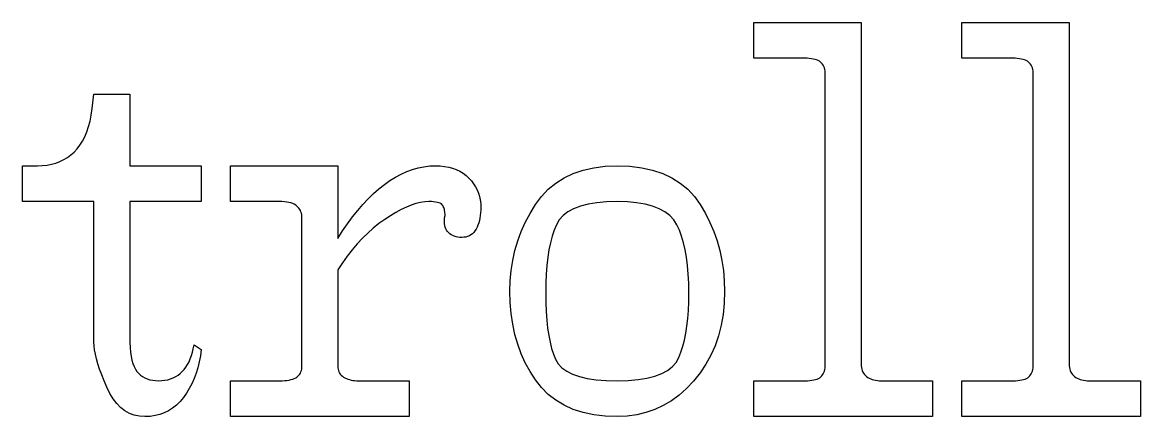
# Model space of a CAD drawing. Extents: x -210 to 210, y -160 to 160.
# Drawn here: x -154.62 to -144.86, y -129.42 to -125.98 of the extents above; entities that cross this region are included whole.
import ezdxf

# ---------------------------------------------------------------- set-up
doc = ezdxf.new("R2010")
doc.units = 0
doc.header["$MEASUREMENT"] = 0
doc.layers.get('0').update_dxf_attribs({"linetype": 'CONTINUOUS'})

msp = doc.modelspace()

# ---------------------------------------------------------------- linework, layer by layer
for points in [[(-148.006855, -125.980186), (-147.965801, -125.980186), (-147.965801, -125.980186), (-147.925244, -125.980186), (-147.925244, -125.980186), (-147.885059, -125.980186), (-147.885059, -125.980186), (-147.845313, -125.980186), (-147.845313, -125.980186), (-147.805977, -125.980186), (-147.805977, -125.980186), (-147.7671, -125.980186), (-147.7671, -125.980186), (-147.728574, -125.980186), (-147.728574, -125.980186), (-147.690488, -125.980186), (-147.690488, -125.980186), (-147.652822, -125.980186), (-147.652822, -125.980186), (-147.615713, -125.980186), (-147.615713, -125.980186), (-147.579355, -125.980186), (-147.579355, -125.980186), (-147.543506, -125.980186), (-147.543506, -125.980186), (-147.508408, -125.980186), (-147.508408, -125.980186), (-147.474004, -125.980186), (-147.474004, -125.980186), (-147.440195, -125.980186), (-147.440195, -125.980186), (-147.407051, -125.980186), (-147.407051, -125.980186), (-147.374551, -125.980186), (-147.374551, -125.980186), (-147.342783, -125.980186), (-147.342783, -125.980186), (-147.298809, -125.980186), (-147.298809, -125.980186), (-147.298809, -128.958691), (-147.298809, -128.958691), (-147.298213, -128.974512), (-147.298213, -128.974512), (-147.296445, -128.989443), (-147.296445, -128.989443), (-147.293447, -129.003438), (-147.293447, -129.003438), (-147.289189, -129.016553), (-147.289189, -129.016553), (-147.283809, -129.02877), (-147.283809, -129.02877), (-147.277148, -129.040059), (-147.277148, -129.040059), (-147.269277, -129.050479), (-147.269277, -129.050479), (-147.260244, -129.059951), (-147.260244, -129.059951), (-147.25, -129.068555), (-147.25, -129.068555), (-147.238818, -129.07624), (-147.238818, -129.07624), (-147.226855, -129.083008), (-147.226855, -129.083008), (-147.214238, -129.088896), (-147.214238, -129.088896), (-147.200791, -129.093857), (-147.200791, -129.093857), (-147.186699, -129.09792), (-147.186699, -129.09792), (-147.171885, -129.101094), (-147.171885, -129.101094), (-147.156377, -129.103359), (-147.156377, -129.103359), (-147.140088, -129.104717), (-147.140088, -129.104717), (-147.123057, -129.105166), (-147.123057, -129.105166), (-146.673809, -129.105166), (-146.673809, -129.105166), (-146.673809, -129.417656), (-146.673809, -129.417656), (-148.236318, -129.417656), (-148.236318, -129.417656), (-148.236318, -129.105166), (-148.236318, -129.105166), (-147.787109, -129.105166), (-147.787109, -129.105166), (-147.766172, -129.104746), (-147.766172, -129.104746), (-147.746641, -129.103496), (-147.746641, -129.103496), (-147.728506, -129.101377), (-147.728506, -129.101377), (-147.711904, -129.098418), (-147.711904, -129.098418), (-147.696719, -129.094619), (-147.696719, -129.094619), (-147.682998, -129.09), (-147.682998, -129.09), (-147.670654, -129.084482), (-147.670654, -129.084482), (-147.659775, -129.078184), (-147.659775, -129.078184), (-147.650391, -129.070996), (-147.650391, -129.070996), (-147.642197, -129.06291), (-147.642197, -129.06291), (-147.63501, -129.053857), (-147.63501, -129.053857), (-147.628721, -129.043857), (-147.628721, -129.043857), (-147.623418, -129.032891), (-147.623418, -129.032891), (-147.619082, -129.020977), (-147.619082, -129.020977), (-147.615713, -129.008057), (-147.615713, -129.008057), (-147.613291, -128.994199), (-147.613291, -128.994199), (-147.611816, -128.979385), (-147.611816, -128.979385), (-147.611318, -128.963564), (-147.611318, -128.963564), (-147.611318, -126.434277), (-147.611318, -126.434277), (-147.611885, -126.418486), (-147.611885, -126.418486), (-147.613408, -126.403643), (-147.613408, -126.403643), (-147.615986, -126.389785), (-147.615986, -126.389785), (-147.619561, -126.376885), (-147.619561, -126.376885), (-147.624131, -126.364951), (-147.624131, -126.364951), (-147.629756, -126.353994), (-147.629756, -126.353994), (-147.636475, -126.343984), (-147.636475, -126.343984), (-147.64415, -126.334932), (-147.64415, -126.334932), (-147.652822, -126.326855), (-147.652822, -126.326855), (-147.662773, -126.319678), (-147.662773, -126.319678), (-147.674082, -126.31334), (-147.674082, -126.31334), (-147.686768, -126.307861), (-147.686768, -126.307861), (-147.700801, -126.303223), (-147.700801, -126.303223), (-147.716318, -126.299424), (-147.716318, -126.299424), (-147.733154, -126.296475), (-147.733154, -126.296475), (-147.751406, -126.294355), (-147.751406, -126.294355), (-147.770996, -126.293096), (-147.770996, -126.293096), (-147.791992, -126.292676), (-147.791992, -126.292676), (-148.236318, -126.292676), (-148.236318, -126.292676), (-148.236318, -125.980186), (-148.236318, -125.980186), (-148.006855, -125.980186)], [(-146.190371, -125.980186), (-146.149365, -125.980186), (-146.149365, -125.980186), (-146.10876, -125.980186), (-146.10876, -125.980186), (-146.068545, -125.980186), (-146.068545, -125.980186), (-146.028818, -125.980186), (-146.028818, -125.980186), (-145.989512, -125.980186), (-145.989512, -125.980186), (-145.950557, -125.980186), (-145.950557, -125.980186), (-145.912051, -125.980186), (-145.912051, -125.980186), (-145.874023, -125.980186), (-145.874023, -125.980186), (-145.836387, -125.980186), (-145.836387, -125.980186), (-145.799248, -125.980186), (-145.799248, -125.980186), (-145.762813, -125.980186), (-145.762813, -125.980186), (-145.727051, -125.980186), (-145.727051, -125.980186), (-145.691885, -125.980186), (-145.691885, -125.980186), (-145.65748, -125.980186), (-145.65748, -125.980186), (-145.623652, -125.980186), (-145.623652, -125.980186), (-145.590576, -125.980186), (-145.590576, -125.980186), (-145.558105, -125.980186), (-145.558105, -125.980186), (-145.526309, -125.980186), (-145.526309, -125.980186), (-145.482363, -125.980186), (-145.482363, -125.980186), (-145.482363, -128.958691), (-145.482363, -128.958691), (-145.481748, -128.974512), (-145.481748, -128.974512), (-145.479922, -128.989443), (-145.479922, -128.989443), (-145.476934, -129.003438), (-145.476934, -129.003438), (-145.472725, -129.016553), (-145.472725, -129.016553), (-145.467285, -129.02877), (-145.467285, -129.02877), (-145.460635, -129.040059), (-145.460635, -129.040059), (-145.452832, -129.050479), (-145.452832, -129.050479), (-145.443779, -129.059951), (-145.443779, -129.059951), (-145.433516, -129.068555), (-145.433516, -129.068555), (-145.422314, -129.07624), (-145.422314, -129.07624), (-145.4104, -129.083008), (-145.4104, -129.083008), (-145.397695, -129.088896), (-145.397695, -129.088896), (-145.384355, -129.093857), (-145.384355, -129.093857), (-145.370244, -129.09792), (-145.370244, -129.09792), (-145.3554, -129.101094), (-145.3554, -129.101094), (-145.339844, -129.103359), (-145.339844, -129.103359), (-145.323545, -129.104717), (-145.323545, -129.104717), (-145.306592, -129.105166), (-145.306592, -129.105166), (-144.857363, -129.105166), (-144.857363, -129.105166), (-144.857363, -129.417656), (-144.857363, -129.417656), (-146.419854, -129.417656), (-146.419854, -129.417656), (-146.419854, -129.105166), (-146.419854, -129.105166), (-145.970645, -129.105166), (-145.970645, -129.105166), (-145.949648, -129.104746), (-145.949648, -129.104746), (-145.930127, -129.103496), (-145.930127, -129.103496), (-145.912051, -129.101377), (-145.912051, -129.101377), (-145.895391, -129.098418), (-145.895391, -129.098418), (-145.880195, -129.094619), (-145.880195, -129.094619), (-145.866455, -129.09), (-145.866455, -129.09), (-145.854189, -129.084482), (-145.854189, -129.084482), (-145.843311, -129.078184), (-145.843311, -129.078184), (-145.833926, -129.070996), (-145.833926, -129.070996), (-145.825684, -129.06291), (-145.825684, -129.06291), (-145.818486, -129.053857), (-145.818486, -129.053857), (-145.812197, -129.043857), (-145.812197, -129.043857), (-145.806895, -129.032891), (-145.806895, -129.032891), (-145.802539, -129.020977), (-145.802539, -129.020977), (-145.799209, -129.008057), (-145.799209, -129.008057), (-145.796748, -128.994199), (-145.796748, -128.994199), (-145.795342, -128.979385), (-145.795342, -128.979385), (-145.794854, -128.963564), (-145.794854, -128.963564), (-145.794854, -126.434277), (-145.794854, -126.434277), (-145.795342, -126.418486), (-145.795342, -126.418486), (-145.796885, -126.403643), (-145.796885, -126.403643), (-145.799443, -126.389785), (-145.799443, -126.389785), (-145.803018, -126.376885), (-145.803018, -126.376885), (-145.807686, -126.364951), (-145.807686, -126.364951), (-145.813301, -126.353994), (-145.813301, -126.353994), (-145.819951, -126.343984), (-145.819951, -126.343984), (-145.827637, -126.334932), (-145.827637, -126.334932), (-145.836387, -126.326855), (-145.836387, -126.326855), (-145.84625, -126.319678), (-145.84625, -126.319678), (-145.85751, -126.31334), (-145.85751, -126.31334), (-145.870234, -126.307861), (-145.870234, -126.307861), (-145.884346, -126.303223), (-145.884346, -126.303223), (-145.899775, -126.299424), (-145.899775, -126.299424), (-145.916621, -126.296475), (-145.916621, -126.296475), (-145.934883, -126.294355), (-145.934883, -126.294355), (-145.954473, -126.293096), (-145.954473, -126.293096), (-145.975518, -126.292676), (-145.975518, -126.292676), (-146.419854, -126.292676), (-146.419854, -126.292676), (-146.419854, -125.980186), (-146.419854, -125.980186), (-146.190371, -125.980186)], [(-153.68585, -128.724307), (-153.685059, -128.771426), (-153.685059, -128.771426), (-153.682734, -128.815088), (-153.682734, -128.815088), (-153.678818, -128.855322), (-153.678818, -128.855322), (-153.67335, -128.892139), (-153.67335, -128.892139), (-153.66626, -128.925518), (-153.66626, -128.925518), (-153.657646, -128.95542), (-153.657646, -128.95542), (-153.64748, -128.981934), (-153.64748, -128.981934), (-153.635693, -129.00498), (-153.635693, -129.00498), (-153.622373, -129.0246), (-153.622373, -129.0246), (-153.60749, -129.041504), (-153.60749, -129.041504), (-153.591064, -129.056426), (-153.591064, -129.056426), (-153.573008, -129.069355), (-153.573008, -129.069355), (-153.553398, -129.080313), (-153.553398, -129.080313), (-153.532227, -129.089268), (-153.532227, -129.089268), (-153.509512, -129.096211), (-153.509512, -129.096211), (-153.485234, -129.101191), (-153.485234, -129.101191), (-153.459355, -129.10418), (-153.459355, -129.10418), (-153.431934, -129.105166), (-153.431934, -129.105166), (-153.404355, -129.10418), (-153.404355, -129.10418), (-153.377939, -129.101191), (-153.377939, -129.101191), (-153.352725, -129.096211), (-153.352725, -129.096211), (-153.32875, -129.089268), (-153.32875, -129.089268), (-153.305977, -129.080313), (-153.305977, -129.080313), (-153.284355, -129.069355), (-153.284355, -129.069355), (-153.264043, -129.056426), (-153.264043, -129.056426), (-153.244805, -129.041504), (-153.244805, -129.041504), (-153.226865, -129.0246), (-153.226865, -129.0246), (-153.210195, -129.00585), (-153.210195, -129.00585), (-153.194814, -128.985303), (-153.194814, -128.985303), (-153.180781, -128.963027), (-153.180781, -128.963027), (-153.168027, -128.939004), (-153.168027, -128.939004), (-153.156621, -128.913242), (-153.156621, -128.913242), (-153.146592, -128.885713), (-153.146592, -128.885713), (-153.137803, -128.856455), (-153.137803, -128.856455), (-153.130439, -128.825439), (-153.130439, -128.825439), (-153.124316, -128.792656), (-153.124316, -128.792656), (-153.06085, -128.831719), (-153.06085, -128.831719), (-153.068613, -128.88709), (-153.068613, -128.88709), (-153.078672, -128.940244), (-153.078672, -128.940244), (-153.09125, -128.99125), (-153.09125, -128.99125), (-153.106201, -129.040059), (-153.106201, -129.040059), (-153.123516, -129.086719), (-153.123516, -129.086719), (-153.14332, -129.131211), (-153.14332, -129.131211), (-153.165518, -129.173516), (-153.165518, -129.173516), (-153.190059, -129.213672), (-153.190059, -129.213672), (-153.217109, -129.251641), (-153.217109, -129.251641), (-153.246348, -129.286494), (-153.246348, -129.286494), (-153.277607, -129.317256), (-153.277607, -129.317256), (-153.310986, -129.343896), (-153.310986, -129.343896), (-153.346318, -129.366416), (-153.346318, -129.366416), (-153.383779, -129.384873), (-153.383779, -129.384873), (-153.423281, -129.399229), (-153.423281, -129.399229), (-153.464775, -129.409473), (-153.464775, -129.409473), (-153.508369, -129.415615), (-153.508369, -129.415615), (-153.554004, -129.417656), (-153.554004, -129.417656), (-153.601494, -129.414502), (-153.601494, -129.414502), (-153.646377, -129.40501), (-153.646377, -129.40501), (-153.688594, -129.38918), (-153.688594, -129.38918), (-153.728096, -129.367041), (-153.728096, -129.367041), (-153.76501, -129.338545), (-153.76501, -129.338545), (-153.799248, -129.30374), (-153.799248, -129.30374), (-153.830811, -129.262598), (-153.830811, -129.262598), (-153.859746, -129.215107), (-153.859746, -129.215107), (-153.886055, -129.161309), (-153.886055, -129.161309), (-153.909609, -129.10585), (-153.909609, -129.10585), (-153.93043, -129.053291), (-153.93043, -129.053291), (-153.948428, -129.003721), (-153.948428, -129.003721), (-153.963682, -128.95709), (-153.963682, -128.95709), (-153.976191, -128.913418), (-153.976191, -128.913418), (-153.98584, -128.872695), (-153.98584, -128.872695), (-153.992803, -128.834932), (-153.992803, -128.834932), (-153.996943, -128.800107), (-153.996943, -128.800107), (-153.99835, -128.768252), (-153.99835, -128.768252), (-153.99835, -127.542676), (-153.99835, -127.542676), (-154.62334, -127.542676), (-154.62334, -127.542676), (-154.62334, -127.230186), (-154.62334, -127.230186), (-154.491514, -127.230186), (-154.491514, -127.230186), (-154.448984, -127.228711), (-154.448984, -127.228711), (-154.408203, -127.224268), (-154.408203, -127.224268), (-154.36915, -127.216895), (-154.36915, -127.216895), (-154.331895, -127.206553), (-154.331895, -127.206553), (-154.296387, -127.193262), (-154.296387, -127.193262), (-154.262588, -127.177002), (-154.262588, -127.177002), (-154.230518, -127.157803), (-154.230518, -127.157803), (-154.200254, -127.135635), (-154.200254, -127.135635), (-154.171689, -127.110557), (-154.171689, -127.110557), (-154.145137, -127.082246), (-154.145137, -127.082246), (-154.12085, -127.050508), (-154.12085, -127.050508), (-154.09875, -127.015322), (-154.09875, -127.015322), (-154.078857, -126.976709), (-154.078857, -126.976709), (-154.061211, -126.934678), (-154.061211, -126.934678), (-154.04585, -126.88918), (-154.04585, -126.88918), (-154.032646, -126.840283), (-154.032646, -126.840283), (-154.021738, -126.7879), (-154.021738, -126.7879), (-154.012988, -126.732129), (-154.012988, -126.732129), (-153.99835, -126.605186), (-153.99835, -126.605186), (-153.68585, -126.605186), (-153.68585, -126.605186), (-153.68585, -127.230186), (-153.68585, -127.230186), (-153.06085, -127.230186), (-153.06085, -127.230186), (-153.06085, -127.542676), (-153.06085, -127.542676), (-153.68585, -127.542676), (-153.68585, -127.542676), (-153.68585, -128.724307)], [(-151.869385, -127.864941), (-151.826729, -127.79835), (-151.826729, -127.79835), (-151.783389, -127.735313), (-151.783389, -127.735313), (-151.739375, -127.675859), (-151.739375, -127.675859), (-151.694756, -127.619941), (-151.694756, -127.619941), (-151.649473, -127.567607), (-151.649473, -127.567607), (-151.603506, -127.518799), (-151.603506, -127.518799), (-151.556895, -127.473545), (-151.556895, -127.473545), (-151.50958, -127.431885), (-151.50958, -127.431885), (-151.46168, -127.39375), (-151.46168, -127.39375), (-151.413203, -127.359404), (-151.413203, -127.359404), (-151.364502, -127.329131), (-151.364502, -127.329131), (-151.315439, -127.302881), (-151.315439, -127.302881), (-151.266113, -127.280654), (-151.266113, -127.280654), (-151.216416, -127.26249), (-151.216416, -127.26249), (-151.166494, -127.24835), (-151.166494, -127.24835), (-151.11627, -127.238262), (-151.11627, -127.238262), (-151.065674, -127.232197), (-151.065674, -127.232197), (-151.014893, -127.230186), (-151.014893, -127.230186), (-150.974619, -127.231494), (-150.974619, -127.231494), (-150.936396, -127.235488), (-150.936396, -127.235488), (-150.900137, -127.2421), (-150.900137, -127.2421), (-150.86585, -127.251387), (-150.86585, -127.251387), (-150.833564, -127.26332), (-150.833564, -127.26332), (-150.803281, -127.27793), (-150.803281, -127.27793), (-150.77499, -127.295146), (-150.77499, -127.295146), (-150.748652, -127.315049), (-150.748652, -127.315049), (-150.724365, -127.337607), (-150.724365, -127.337607), (-150.702256, -127.361953), (-150.702256, -127.361953), (-150.682871, -127.387256), (-150.682871, -127.387256), (-150.666016, -127.413555), (-150.666016, -127.413555), (-150.651738, -127.440791), (-150.651738, -127.440791), (-150.640088, -127.469004), (-150.640088, -127.469004), (-150.630977, -127.498193), (-150.630977, -127.498193), (-150.624512, -127.52832), (-150.624512, -127.52832), (-150.620654, -127.559434), (-150.620654, -127.559434), (-150.619385, -127.591504), (-150.619385, -127.591504), (-150.619883, -127.616982), (-150.619883, -127.616982), (-150.621387, -127.641396), (-150.621387, -127.641396), (-150.623975, -127.664746), (-150.623975, -127.664746), (-150.627549, -127.686992), (-150.627549, -127.686992), (-150.632139, -127.708135), (-150.632139, -127.708135), (-150.637803, -127.728223), (-150.637803, -127.728223), (-150.644482, -127.747197), (-150.644482, -127.747197), (-150.652158, -127.765107), (-150.652158, -127.765107), (-150.660889, -127.781943), (-150.660889, -127.781943), (-150.670605, -127.797305), (-150.670605, -127.797305), (-150.681348, -127.810869), (-150.681348, -127.810869), (-150.693105, -127.822607), (-150.693105, -127.822607), (-150.705938, -127.832578), (-150.705938, -127.832578), (-150.719775, -127.840713), (-150.719775, -127.840713), (-150.734619, -127.847012), (-150.734619, -127.847012), (-150.750488, -127.851543), (-150.750488, -127.851543), (-150.767471, -127.854258), (-150.767471, -127.854258), (-150.7854, -127.855186), (-150.7854, -127.855186), (-150.803281, -127.854541), (-150.803281, -127.854541), (-150.820195, -127.852637), (-150.820195, -127.852637), (-150.836064, -127.849473), (-150.836064, -127.849473), (-150.850947, -127.845029), (-150.850947, -127.845029), (-150.864814, -127.839355), (-150.864814, -127.839355), (-150.877568, -127.832383), (-150.877568, -127.832383), (-150.889395, -127.824141), (-150.889395, -127.824141), (-150.900137, -127.814678), (-150.900137, -127.814678), (-150.909902, -127.803906), (-150.909902, -127.803906), (-150.91835, -127.792041), (-150.91835, -127.792041), (-150.925293, -127.779307), (-150.925293, -127.779307), (-150.930781, -127.765645), (-150.930781, -127.765645), (-150.934697, -127.751094), (-150.934697, -127.751094), (-150.937129, -127.735645), (-150.937129, -127.735645), (-150.938105, -127.719258), (-150.938105, -127.719258), (-150.9375, -127.702002), (-150.9375, -127.702002), (-150.935439, -127.683818), (-150.935439, -127.683818), (-150.931895, -127.664746), (-150.931895, -127.664746), (-150.932119, -127.653047), (-150.932119, -127.653047), (-150.932803, -127.641846), (-150.932803, -127.641846), (-150.934023, -127.631094), (-150.934023, -127.631094), (-150.935742, -127.620859), (-150.935742, -127.620859), (-150.937881, -127.611104), (-150.937881, -127.611104), (-150.940557, -127.601807), (-150.940557, -127.601807), (-150.943652, -127.593008), (-150.943652, -127.593008), (-150.947256, -127.584697), (-150.947256, -127.584697), (-150.951416, -127.576855), (-150.951416, -127.576855), (-150.956777, -127.569678), (-150.956777, -127.569678), (-150.964189, -127.563359), (-150.964189, -127.563359), (-150.973613, -127.557861), (-150.973613, -127.557861), (-150.985107, -127.553223), (-150.985107, -127.553223), (-150.99873, -127.549424), (-150.99873, -127.549424), (-151.014287, -127.546475), (-151.014287, -127.546475), (-151.031982, -127.544355), (-151.031982, -127.544355), (-151.051699, -127.543096), (-151.051699, -127.543096), (-151.073486, -127.542676), (-151.073486, -127.542676), (-151.109082, -127.544609), (-151.109082, -127.544609), (-151.146484, -127.550391), (-151.146484, -127.550391), (-151.185791, -127.560039), (-151.185791, -127.560039), (-151.226807, -127.573516), (-151.226807, -127.573516), (-151.269648, -127.590898), (-151.269648, -127.590898), (-151.314346, -127.612109), (-151.314346, -127.612109), (-151.360859, -127.637197), (-151.360859, -127.637197), (-151.409121, -127.666113), (-151.409121, -127.666113), (-151.459248, -127.698916), (-151.459248, -127.698916), (-151.50958, -127.735225), (-151.50958, -127.735225), (-151.558789, -127.774629), (-151.558789, -127.774629), (-151.606758, -127.817188), (-151.606758, -127.817188), (-151.653555, -127.862881), (-151.653555, -127.862881), (-151.699092, -127.911719), (-151.699092, -127.911719), (-151.743486, -127.963682), (-151.743486, -127.963682), (-151.786621, -128.01877), (-151.786621, -128.01877), (-151.828613, -128.077012), (-151.828613, -128.077012), (-151.869385, -128.138359), (-151.869385, -128.138359), (-151.869385, -128.978203), (-151.869385, -128.978203), (-151.868721, -128.991943), (-151.868721, -128.991943), (-151.866807, -129.004883), (-151.866807, -129.004883), (-151.863652, -129.017012), (-151.863652, -129.017012), (-151.859258, -129.028369), (-151.859258, -129.028369), (-151.853516, -129.038945), (-151.853516, -129.038945), (-151.846563, -129.04875), (-151.846563, -129.04875), (-151.838301, -129.057754), (-151.838301, -129.057754), (-151.828857, -129.066006), (-151.828857, -129.066006), (-151.818115, -129.073428), (-151.818115, -129.073428), (-151.806387, -129.080088), (-151.806387, -129.080088), (-151.793945, -129.085947), (-151.793945, -129.085947), (-151.780869, -129.091055), (-151.780869, -129.091055), (-151.767197, -129.095361), (-151.767197, -129.095361), (-151.752813, -129.098906), (-151.752813, -129.098906), (-151.737793, -129.101631), (-151.737793, -129.101631), (-151.722041, -129.103613), (-151.722041, -129.103613), (-151.705693, -129.104775), (-151.705693, -129.104775), (-151.688721, -129.105166), (-151.688721, -129.105166), (-151.244385, -129.105166), (-151.244385, -129.105166), (-151.244385, -129.417656), (-151.244385, -129.417656), (-152.806895, -129.417656), (-152.806895, -129.417656), (-152.806895, -129.105166), (-152.806895, -129.105166), (-152.377207, -129.105166), (-152.377207, -129.105166), (-152.354063, -129.104775), (-152.354063, -129.104775), (-152.33251, -129.103613), (-152.33251, -129.103613), (-152.312617, -129.101631), (-152.312617, -129.101631), (-152.294189, -129.098906), (-152.294189, -129.098906), (-152.277393, -129.095361), (-152.277393, -129.095361), (-152.262148, -129.091055), (-152.262148, -129.091055), (-152.248486, -129.085947), (-152.248486, -129.085947), (-152.236309, -129.080088), (-152.236309, -129.080088), (-152.22582, -129.073428), (-152.22582, -129.073428), (-152.216553, -129.066006), (-152.216553, -129.066006), (-152.208428, -129.057754), (-152.208428, -129.057754), (-152.201416, -129.04875), (-152.201416, -129.04875), (-152.195439, -129.038945), (-152.195439, -129.038945), (-152.190547, -129.028369), (-152.190547, -129.028369), (-152.186768, -129.017012), (-152.186768, -129.017012), (-152.184023, -129.004883), (-152.184023, -129.004883), (-152.182383, -128.991943), (-152.182383, -128.991943), (-152.181895, -128.978203), (-152.181895, -128.978203), (-152.181895, -127.684277), (-152.181895, -127.684277), (-152.182383, -127.670479), (-152.182383, -127.670479), (-152.184023, -127.657266), (-152.184023, -127.657266), (-152.186768, -127.644678), (-152.186768, -127.644678), (-152.190547, -127.632676), (-152.190547, -127.632676), (-152.195439, -127.621279), (-152.195439, -127.621279), (-152.201416, -127.610488), (-152.201416, -127.610488), (-152.208428, -127.600293), (-152.208428, -127.600293), (-152.216553, -127.590713), (-152.216553, -127.590713), (-152.22582, -127.581748), (-152.22582, -127.581748), (-152.236387, -127.573516), (-152.236387, -127.573516), (-152.248721, -127.566289), (-152.248721, -127.566289), (-152.262686, -127.560039), (-152.262686, -127.560039), (-152.278379, -127.554717), (-152.278379, -127.554717), (-152.295723, -127.550391), (-152.295723, -127.550391), (-152.314756, -127.547012), (-152.314756, -127.547012), (-152.335498, -127.544609), (-152.335498, -127.544609), (-152.35791, -127.543154), (-152.35791, -127.543154), (-152.38208, -127.542676), (-152.38208, -127.542676), (-152.806895, -127.542676), (-152.806895, -127.542676), (-152.806895, -127.230186), (-152.806895, -127.230186), (-152.626221, -127.230186), (-152.626221, -127.230186), (-152.590811, -127.230186), (-152.590811, -127.230186), (-152.554082, -127.230186), (-152.554082, -127.230186), (-152.516064, -127.230186), (-152.516064, -127.230186), (-152.47668, -127.230186), (-152.47668, -127.230186), (-152.436016, -127.230186), (-152.436016, -127.230186), (-152.393994, -127.230186), (-152.393994, -127.230186), (-152.350635, -127.230186), (-152.350635, -127.230186), (-152.305977, -127.230186), (-152.305977, -127.230186), (-152.26001, -127.230186), (-152.26001, -127.230186), (-152.214561, -127.230186), (-152.214561, -127.230186), (-152.171494, -127.230186), (-152.171494, -127.230186), (-152.130859, -127.230186), (-152.130859, -127.230186), (-152.092646, -127.230186), (-152.092646, -127.230186), (-152.056816, -127.230186), (-152.056816, -127.230186), (-152.023438, -127.230186), (-152.023438, -127.230186), (-151.992441, -127.230186), (-151.992441, -127.230186), (-151.963877, -127.230186), (-151.963877, -127.230186), (-151.937754, -127.230186), (-151.937754, -127.230186), (-151.869385, -127.230186), (-151.869385, -127.230186), (-151.869385, -127.864941)], [(-148.490352, -128.323916), (-148.493721, -128.427148), (-148.493721, -128.427148), (-148.503721, -128.526357), (-148.503721, -128.526357), (-148.520459, -128.621504), (-148.520459, -128.621504), (-148.543896, -128.712607), (-148.543896, -128.712607), (-148.573984, -128.799707), (-148.573984, -128.799707), (-148.610781, -128.882734), (-148.610781, -128.882734), (-148.654297, -128.961729), (-148.654297, -128.961729), (-148.704482, -129.036699), (-148.704482, -129.036699), (-148.761348, -129.107607), (-148.761348, -129.107607), (-148.823125, -129.172686), (-148.823125, -129.172686), (-148.887949, -129.230098), (-148.887949, -129.230098), (-148.955811, -129.279863), (-148.955811, -129.279863), (-149.026855, -129.321973), (-149.026855, -129.321973), (-149.100889, -129.356445), (-149.100889, -129.356445), (-149.177988, -129.383223), (-149.177988, -129.383223), (-149.258252, -129.402354), (-149.258252, -129.402354), (-149.341494, -129.413848), (-149.341494, -129.413848), (-149.427842, -129.417656), (-149.427842, -129.417656), (-149.534121, -129.413721), (-149.534121, -129.413721), (-149.633672, -129.401875), (-149.633672, -129.401875), (-149.726494, -129.382129), (-149.726494, -129.382129), (-149.812686, -129.354492), (-149.812686, -129.354492), (-149.892148, -129.318955), (-149.892148, -129.318955), (-149.964971, -129.275518), (-149.964971, -129.275518), (-150.031064, -129.224199), (-150.031064, -129.224199), (-150.090459, -129.16499), (-150.090459, -129.16499), (-150.143193, -129.097852), (-150.143193, -129.097852), (-150.189814, -129.025117), (-150.189814, -129.025117), (-150.230947, -128.949072), (-150.230947, -128.949072), (-150.266602, -128.869697), (-150.266602, -128.869697), (-150.296748, -128.787021), (-150.296748, -128.787021), (-150.321484, -128.701045), (-150.321484, -128.701045), (-150.340703, -128.611748), (-150.340703, -128.611748), (-150.354385, -128.519121), (-150.354385, -128.519121), (-150.362607, -128.423154), (-150.362607, -128.423154), (-150.365352, -128.323916), (-150.365352, -128.323916), (-150.362607, -128.232617), (-150.362607, -128.232617), (-150.354385, -128.143193), (-150.354385, -128.143193), (-150.340703, -128.055645), (-150.340703, -128.055645), (-150.321484, -127.969932), (-150.321484, -127.969932), (-150.296748, -127.886113), (-150.296748, -127.886113), (-150.266602, -127.80418), (-150.266602, -127.80418), (-150.230947, -127.724092), (-150.230947, -127.724092), (-150.189814, -127.645879), (-150.189814, -127.645879), (-150.143193, -127.569531), (-150.143193, -127.569531), (-150.090459, -127.498301), (-150.090459, -127.498301), (-150.031064, -127.435459), (-150.031064, -127.435459), (-149.964971, -127.380996), (-149.964971, -127.380996), (-149.892148, -127.334912), (-149.892148, -127.334912), (-149.812686, -127.297197), (-149.812686, -127.297197), (-149.726494, -127.267881), (-149.726494, -127.267881), (-149.633672, -127.246943), (-149.633672, -127.246943), (-149.534121, -127.234355), (-149.534121, -127.234355), (-149.427842, -127.230186), (-149.427842, -127.230186), (-149.317627, -127.234355), (-149.317627, -127.234355), (-149.214854, -127.246943), (-149.214854, -127.246943), (-149.119395, -127.267881), (-149.119395, -127.267881), (-149.031445, -127.297197), (-149.031445, -127.297197), (-148.950879, -127.334912), (-148.950879, -127.334912), (-148.877695, -127.380996), (-148.877695, -127.380996), (-148.812012, -127.435459), (-148.812012, -127.435459), (-148.753643, -127.498301), (-148.753643, -127.498301), (-148.702754, -127.569531), (-148.702754, -127.569531), (-148.658203, -127.645879), (-148.658203, -127.645879), (-148.618848, -127.724092), (-148.618848, -127.724092), (-148.584727, -127.80418), (-148.584727, -127.80418), (-148.555908, -127.886113), (-148.555908, -127.886113), (-148.532285, -127.969932), (-148.532285, -127.969932), (-148.513916, -128.055645), (-148.513916, -128.055645), (-148.500859, -128.143193), (-148.500859, -128.143193), (-148.492988, -128.232617), (-148.492988, -128.232617), (-148.490352, -128.323916)], [(-150.052842, -128.338564), (-150.051816, -128.422891), (-150.051816, -128.422891), (-150.048643, -128.502178), (-150.048643, -128.502178), (-150.04335, -128.576484), (-150.04335, -128.576484), (-150.036006, -128.645762), (-150.036006, -128.645762), (-150.026484, -128.710059), (-150.026484, -128.710059), (-150.014893, -128.769355), (-150.014893, -128.769355), (-150.001152, -128.823623), (-150.001152, -128.823623), (-149.985342, -128.8729), (-149.985342, -128.8729), (-149.967402, -128.917168), (-149.967402, -128.917168), (-149.943848, -128.95665), (-149.943848, -128.95665), (-149.91125, -128.991455), (-149.91125, -128.991455), (-149.869512, -129.021611), (-149.869512, -129.021611), (-149.818613, -129.047158), (-149.818613, -129.047158), (-149.758682, -129.068047), (-149.758682, -129.068047), (-149.689648, -129.084287), (-149.689648, -129.084287), (-149.611445, -129.095898), (-149.611445, -129.095898), (-149.524238, -129.102852), (-149.524238, -129.102852), (-149.427842, -129.105166), (-149.427842, -129.105166), (-149.33251, -129.102646), (-149.33251, -129.102646), (-149.246025, -129.095166), (-149.246025, -129.095166), (-149.168506, -129.082646), (-149.168506, -129.082646), (-149.099902, -129.065137), (-149.099902, -129.065137), (-149.040225, -129.042627), (-149.040225, -129.042627), (-148.989502, -129.015107), (-148.989502, -129.015107), (-148.947637, -128.982607), (-148.947637, -128.982607), (-148.914736, -128.945078), (-148.914736, -128.945078), (-148.890752, -128.902529), (-148.890752, -128.902529), (-148.872314, -128.855557), (-148.872314, -128.855557), (-148.856016, -128.804639), (-148.856016, -128.804639), (-148.841904, -128.749805), (-148.841904, -128.749805), (-148.82998, -128.691064), (-148.82998, -128.691064), (-148.820195, -128.628398), (-148.820195, -128.628398), (-148.812617, -128.561826), (-148.812617, -128.561826), (-148.807188, -128.491328), (-148.807188, -128.491328), (-148.803945, -128.416895), (-148.803945, -128.416895), (-148.802842, -128.338564), (-148.802842, -128.338564), (-148.804141, -128.254102), (-148.804141, -128.254102), (-148.808047, -128.174248), (-148.808047, -128.174248), (-148.814512, -128.099053), (-148.814512, -128.099053), (-148.823604, -128.028486), (-148.823604, -128.028486), (-148.835254, -127.962559), (-148.835254, -127.962559), (-148.849502, -127.901289), (-148.849502, -127.901289), (-148.866328, -127.844648), (-148.866328, -127.844648), (-148.885801, -127.792656), (-148.885801, -127.792656), (-148.907822, -127.745313), (-148.907822, -127.745313), (-148.93501, -127.702773), (-148.93501, -127.702773), (-148.969785, -127.665254), (-148.969785, -127.665254), (-149.012256, -127.632734), (-149.012256, -127.632734), (-149.062383, -127.605215), (-149.062383, -127.605215), (-149.120186, -127.582695), (-149.120186, -127.582695), (-149.185615, -127.565186), (-149.185615, -127.565186), (-149.258672, -127.552676), (-149.258672, -127.552676), (-149.339482, -127.545176), (-149.339482, -127.545176), (-149.427842, -127.542676), (-149.427842, -127.542676), (-149.52125, -127.545176), (-149.52125, -127.545176), (-149.606074, -127.552676), (-149.606074, -127.552676), (-149.682314, -127.565186), (-149.682314, -127.565186), (-149.74999, -127.582695), (-149.74999, -127.582695), (-149.809141, -127.605215), (-149.809141, -127.605215), (-149.859756, -127.632734), (-149.859756, -127.632734), (-149.901729, -127.665254), (-149.901729, -127.665254), (-149.935186, -127.702773), (-149.935186, -127.702773), (-149.960088, -127.745313), (-149.960088, -127.745313), (-149.979551, -127.792656), (-149.979551, -127.792656), (-149.996699, -127.844648), (-149.996699, -127.844648), (-150.011602, -127.901289), (-150.011602, -127.901289), (-150.024238, -127.962559), (-150.024238, -127.962559), (-150.034551, -128.028486), (-150.034551, -128.028486), (-150.04252, -128.099053), (-150.04252, -128.099053), (-150.048281, -128.174248), (-150.048281, -128.174248), (-150.051699, -128.254102), (-150.051699, -128.254102), (-150.052842, -128.338564)]]:
    msp.add_lwpolyline(points)

doc.saveas('drawing.dxf')
